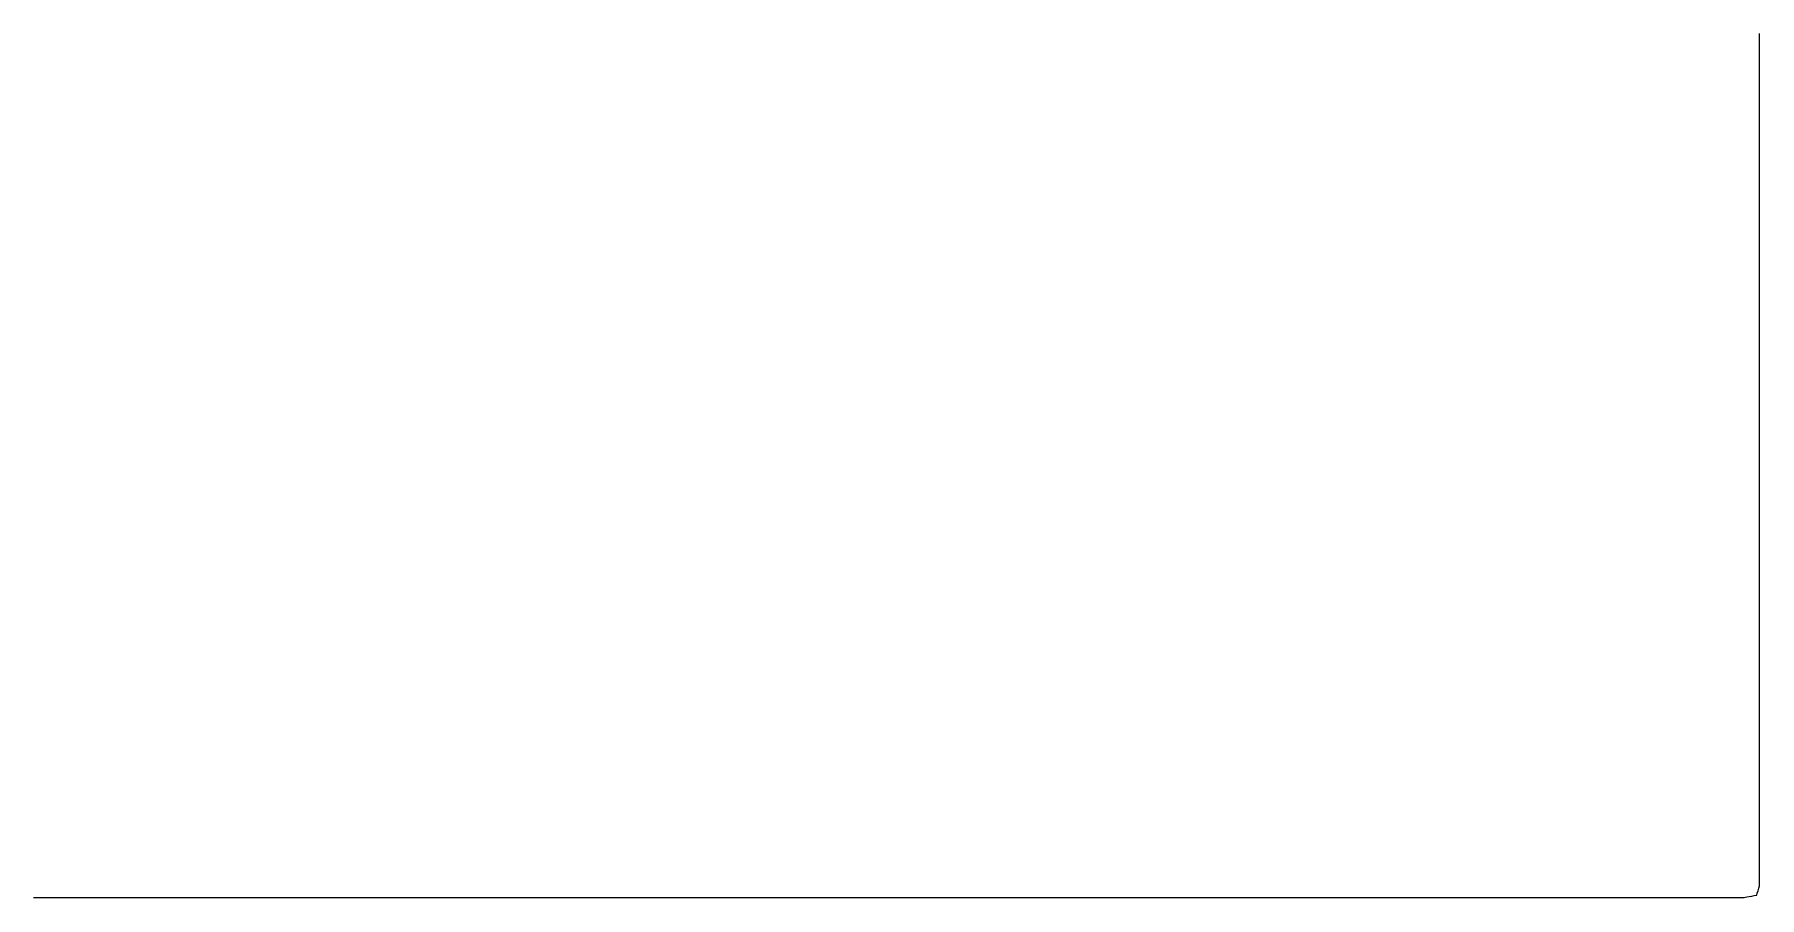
# Model space of a CAD drawing. Header units: millimetres. Extents: x 0 to 2707, y 2 to 2710.
# Drawn here: x 2030 to 2707, y 2 to 341 of the extents above; entities that cross this region are included whole.
import ezdxf

# ---------------------------------------------------------------- set-up
doc = ezdxf.new("R2010")
doc.units = ezdxf.units.MM
doc.layers.add('ALL_ISLANDS', color=7, linetype='Continuous')
doc.layers.add('OUTLINE_ISLAND_01', color=7, linetype='Continuous')

msp = doc.modelspace()

# ---------------------------------------------------------------- linework, layer by layer
at = {"layer": 'ALL_ISLANDS'}
msp.add_lwpolyline([(2029.717, 2.4385), (2030.717, 2.4384), (2031.717, 2.4383), (2032.717, 2.4383), (2033.717, 2.4382), (2034.717, 2.4381), (2035.717, 2.4381), (2036.717, 2.438), (2037.717, 2.4379), (2038.717, 2.4379), (2039.717, 2.4378), (2040.717, 2.4377), (2041.717, 2.4377), (2042.717, 2.4376), (2043.717, 2.4375), (2044.717, 2.4375), (2045.717, 2.4374), (2046.717, 2.4373), (2047.717, 2.4373), (2048.717, 2.4372), (2049.717, 2.4371), (2050.717, 2.4371), (2051.717, 2.437), (2052.717, 2.4369), (2053.717, 2.4369), (2054.717, 2.4368), (2055.717, 2.4367), (2056.717, 2.4367), (2057.717, 2.4366), (2058.717, 2.4365), (2059.717, 2.4365), (2060.717, 2.4364), (2061.717, 2.4363), (2062.717, 2.4363), (2063.717, 2.4362), (2064.717, 2.4361), (2065.717, 2.4361), (2066.717, 2.436), (2067.717, 2.4359), (2068.717, 2.4359), (2069.717, 2.4358), (2070.717, 2.4357), (2071.717, 2.4357), (2072.717, 2.4356), (2073.717, 2.4355), (2074.717, 2.4355), (2075.717, 2.4354), (2076.717, 2.4353), (2077.717, 2.4353), (2078.717, 2.4352), (2079.717, 2.4351), (2080.717, 2.4351), (2081.717, 2.435), (2082.717, 2.4349), (2083.717, 2.4349), (2084.717, 2.4348), (2085.717, 2.4347), (2086.717, 2.4347), (2087.717, 2.4346), (2088.717, 2.4345), (2089.717, 2.4345), (2090.717, 2.4344), (2091.717, 2.4343), (2092.717, 2.4343), (2093.717, 2.4342), (2094.717, 2.4341), (2095.717, 2.4341), (2096.717, 2.434), (2097.717, 2.4339), (2098.717, 2.4339), (2099.717, 2.4338), (2100.717, 2.4337), (2101.717, 2.4337), (2102.717, 2.4336), (2103.717, 2.4335), (2104.717, 2.4335), (2105.717, 2.4334), (2106.717, 2.4333), (2107.717, 2.4333), (2108.717, 2.4332), (2109.717, 2.4331), (2110.717, 2.4331), (2111.717, 2.433), (2112.717, 2.4329), (2113.717, 2.4329), (2114.717, 2.4328), (2115.717, 2.4327), (2116.717, 2.4327), (2117.717, 2.4326), (2118.717, 2.4325), (2119.717, 2.4325), (2120.717, 2.4324), (2121.717, 2.4323), (2122.717, 2.4323), (2123.717, 2.4322), (2124.717, 2.4321), (2125.717, 2.4321), (2126.717, 2.432), (2127.717, 2.4319), (2128.717, 2.4319), (2129.717, 2.4318), (2130.717, 2.4317), (2131.717, 2.4317), (2132.717, 2.4316), (2133.717, 2.4315), (2134.717, 2.4315), (2135.717, 2.4314), (2136.717, 2.4313), (2137.717, 2.4313), (2138.717, 2.4312), (2139.717, 2.4311), (2140.717, 2.4311), (2141.717, 2.431), (2142.717, 2.431), (2143.717, 2.4309), (2144.717, 2.4308), (2145.717, 2.4308), (2146.717, 2.4307), (2147.717, 2.4306), (2148.717, 2.4306), (2149.717, 2.4305), (2150.717, 2.4304), (2151.717, 2.4304), (2152.717, 2.4303), (2153.717, 2.4302), (2154.717, 2.4302), (2155.717, 2.4301), (2156.717, 2.43), (2157.717, 2.43), (2158.717, 2.4299), (2159.717, 2.4298), (2160.717, 2.4298), (2161.717, 2.4297), (2162.717, 2.4296), (2163.717, 2.4296), (2164.717, 2.4295), (2165.717, 2.4294), (2166.717, 2.4294), (2167.717, 2.4293), (2168.717, 2.4292), (2169.717, 2.4292), (2170.717, 2.4291), (2171.717, 2.429), (2172.717, 2.429), (2173.717, 2.4289), (2174.717, 2.4288), (2175.717, 2.4288), (2176.717, 2.4287), (2177.717, 2.4286), (2178.717, 2.4286), (2179.717, 2.4285), (2180.717, 2.4284), (2181.717, 2.4284), (2182.717, 2.4283), (2183.717, 2.4282), (2184.717, 2.4282), (2185.717, 2.4281), (2186.717, 2.428), (2187.717, 2.428), (2188.717, 2.4279), (2189.717, 2.4278), (2190.717, 2.4278), (2191.717, 2.4277), (2192.717, 2.4276), (2193.717, 2.4276), (2194.717, 2.4275), (2195.717, 2.4274), (2196.717, 2.4274), (2197.717, 2.4273), (2198.717, 2.4272), (2199.717, 2.4272), (2200.717, 2.4271), (2201.717, 2.427), (2202.717, 2.427), (2203.717, 2.4269), (2204.717, 2.4268), (2205.717, 2.4268), (2206.717, 2.4267), (2207.717, 2.4266), (2208.717, 2.4266), (2209.717, 2.4265), (2210.717, 2.4264), (2211.717, 2.4264), (2212.717, 2.4263), (2213.717, 2.4262), (2214.717, 2.4262), (2215.717, 2.4261), (2216.717, 2.426), (2217.717, 2.426), (2218.717, 2.4259), (2219.717, 2.4258), (2220.717, 2.4258), (2221.717, 2.4257), (2222.717, 2.4256), (2223.717, 2.4256), (2224.717, 2.4255), (2225.717, 2.4254), (2226.717, 2.4254), (2227.717, 2.4253), (2228.717, 2.4252), (2229.717, 2.4252), (2230.717, 2.4251), (2231.717, 2.425), (2232.717, 2.425), (2233.717, 2.4249), (2234.717, 2.4248), (2235.717, 2.4248), (2236.717, 2.4247), (2237.717, 2.4246), (2238.717, 2.4246), (2239.717, 2.4245), (2240.717, 2.4244), (2241.717, 2.4244), (2242.717, 2.4243), (2243.717, 2.4242), (2244.717, 2.4242), (2245.717, 2.4241), (2246.717, 2.424), (2247.717, 2.424), (2248.717, 2.4239), (2249.717, 2.4238), (2250.717, 2.4238), (2251.717, 2.4237), (2252.717, 2.4236), (2253.717, 2.4236), (2254.717, 2.4235), (2255.717, 2.4234), (2256.717, 2.4234), (2257.717, 2.4233), (2258.717, 2.4233), (2259.717, 2.4232), (2260.717, 2.4231), (2261.717, 2.4231), (2262.717, 2.423), (2263.717, 2.4229), (2264.717, 2.4229), (2265.717, 2.4228), (2266.717, 2.4227), (2267.717, 2.4227), (2268.717, 2.4226), (2269.717, 2.4225), (2270.717, 2.4225), (2271.717, 2.4224), (2272.717, 2.4223), (2273.717, 2.4223), (2274.717, 2.4222), (2275.717, 2.4221), (2276.717, 2.4221), (2277.717, 2.422), (2278.717, 2.4219), (2279.717, 2.4219), (2280.717, 2.4218), (2281.717, 2.4217), (2282.717, 2.4217), (2283.717, 2.4216), (2284.717, 2.4215), (2285.717, 2.4215), (2286.717, 2.4214), (2287.717, 2.4213), (2288.717, 2.4213), (2289.717, 2.4212), (2290.717, 2.4211), (2291.717, 2.4211), (2292.717, 2.421), (2293.717, 2.4209), (2294.717, 2.4209), (2295.717, 2.4208), (2296.717, 2.4207), (2297.717, 2.4207), (2298.717, 2.4206), (2299.717, 2.4205), (2300.717, 2.4205), (2301.717, 2.4204), (2302.717, 2.4203), (2303.717, 2.4203), (2304.717, 2.4202), (2305.717, 2.4201), (2306.717, 2.4201), (2307.717, 2.42), (2308.717, 2.4199), (2309.717, 2.4199), (2310.717, 2.4198), (2311.717, 2.4197), (2312.717, 2.4197), (2313.717, 2.4196), (2314.717, 2.4195), (2315.717, 2.4195), (2316.717, 2.4194), (2317.717, 2.4193), (2318.717, 2.4193), (2319.717, 2.4192), (2320.717, 2.4191), (2321.717, 2.4191), (2322.717, 2.419), (2323.717, 2.4189), (2324.717, 2.4189), (2325.717, 2.4188), (2326.717, 2.4187), (2327.717, 2.4187), (2328.717, 2.4186), (2329.717, 2.4185), (2330.717, 2.4185), (2331.717, 2.4184), (2332.717, 2.4183), (2333.717, 2.4183), (2334.717, 2.4182), (2335.717, 2.4181), (2336.717, 2.4181), (2337.717, 2.418), (2338.717, 2.4179), (2339.717, 2.4179), (2340.717, 2.4178), (2341.717, 2.4177), (2342.717, 2.4177), (2343.717, 2.4176), (2344.717, 2.4175), (2345.717, 2.4175), (2346.717, 2.4174), (2347.717, 2.4173), (2348.717, 2.4173), (2349.717, 2.4172), (2350.717, 2.4171), (2351.717, 2.4171), (2352.717, 2.417), (2353.717, 2.4169), (2354.717, 2.4169), (2355.717, 2.4168), (2356.717, 2.4167), (2357.717, 2.4167), (2358.717, 2.4166), (2359.717, 2.4165), (2360.717, 2.4165), (2361.717, 2.4164), (2362.717, 2.4163), (2363.717, 2.4163), (2364.717, 2.4162), (2365.717, 2.4161), (2366.717, 2.4161), (2367.717, 2.416), (2368.717, 2.4159), (2369.717, 2.4159), (2370.717, 2.4158), (2371.717, 2.4157), (2372.717, 2.4157), (2373.717, 2.4156), (2374.717, 2.4156), (2375.717, 2.4155), (2376.717, 2.4154), (2377.717, 2.4154), (2378.717, 2.4153), (2379.717, 2.4152), (2380.717, 2.4152), (2381.717, 2.4151), (2382.717, 2.415), (2383.717, 2.415), (2384.717, 2.4149), (2385.717, 2.4148), (2386.717, 2.4148), (2387.717, 2.4147), (2388.717, 2.4146), (2389.717, 2.4146), (2390.717, 2.4145), (2391.717, 2.4144), (2392.717, 2.4144), (2393.717, 2.4143), (2394.717, 2.4142), (2395.717, 2.4142), (2396.717, 2.4141), (2397.717, 2.414), (2398.717, 2.414), (2399.717, 2.4139), (2400.717, 2.4138), (2401.717, 2.4138), (2402.717, 2.4137), (2403.717, 2.4136), (2404.717, 2.4136), (2405.717, 2.4135), (2406.717, 2.4134), (2407.717, 2.4134), (2408.717, 2.4133), (2409.717, 2.4132), (2410.717, 2.4132), (2411.717, 2.4131), (2412.717, 2.413), (2413.717, 2.413), (2414.717, 2.4129), (2415.717, 2.4128), (2416.717, 2.4128), (2417.717, 2.4127), (2418.717, 2.4126), (2419.717, 2.4126), (2420.717, 2.4125), (2421.717, 2.4124), (2422.717, 2.4124), (2423.717, 2.4123), (2424.717, 2.4122), (2425.717, 2.4122), (2426.717, 2.4121), (2427.717, 2.412), (2428.717, 2.412), (2429.717, 2.4119), (2430.717, 2.4118), (2431.717, 2.4118), (2432.717, 2.4117), (2433.717, 2.4116), (2434.717, 2.4116), (2435.717, 2.4115), (2436.717, 2.4114), (2437.717, 2.4114), (2438.717, 2.4113), (2439.717, 2.4112), (2440.717, 2.4112), (2441.717, 2.4111), (2442.717, 2.411), (2443.717, 2.411), (2444.717, 2.4109), (2445.717, 2.4108), (2446.717, 2.4108), (2447.717, 2.4107), (2448.717, 2.4106), (2449.717, 2.4106), (2450.717, 2.4105), (2451.717, 2.4104), (2452.717, 2.4104), (2453.717, 2.4103), (2454.717, 2.4102), (2455.717, 2.4102), (2456.717, 2.4101), (2457.717, 2.41), (2458.717, 2.41), (2459.717, 2.4099), (2460.717, 2.4098), (2461.717, 2.4098), (2462.717, 2.4097), (2463.717, 2.4096), (2464.717, 2.4096), (2465.717, 2.4095), (2466.717, 2.4094), (2467.717, 2.4094), (2468.717, 2.4093), (2469.717, 2.4092), (2470.717, 2.4092), (2471.717, 2.4091), (2472.717, 2.409), (2473.717, 2.409), (2474.717, 2.4089), (2475.717, 2.4088), (2476.717, 2.4088), (2477.717, 2.4087), (2478.717, 2.4086), (2479.717, 2.4086), (2480.717, 2.4085), (2481.717, 2.4084), (2482.717, 2.4084), (2483.717, 2.4083), (2484.717, 2.4082), (2485.717, 2.4082), (2486.717, 2.4081), (2487.717, 2.408), (2488.717, 2.408), (2489.717, 2.4079), (2490.717, 2.4079), (2491.717, 2.4078), (2492.717, 2.4077), (2493.717, 2.4077), (2494.717, 2.4076), (2495.717, 2.4075), (2496.717, 2.4075), (2497.717, 2.4074), (2498.717, 2.4073), (2499.717, 2.4073), (2500.717, 2.4072), (2501.717, 2.4071), (2502.717, 2.4071), (2503.717, 2.407), (2504.717, 2.4069), (2505.717, 2.4069), (2506.717, 2.4068), (2507.717, 2.4067), (2508.717, 2.4067), (2509.717, 2.4066), (2510.717, 2.4065), (2511.717, 2.4065), (2512.717, 2.4064), (2513.717, 2.4063), (2514.717, 2.4063), (2515.717, 2.4062), (2516.717, 2.4061), (2517.717, 2.4061), (2518.717, 2.406), (2519.717, 2.4059), (2520.717, 2.4059), (2521.717, 2.4058), (2522.717, 2.4057), (2523.717, 2.4057), (2524.717, 2.4056), (2525.717, 2.4055), (2526.717, 2.4055), (2527.717, 2.4054), (2528.717, 2.4053), (2529.717, 2.4053), (2530.717, 2.4052), (2531.717, 2.4051), (2532.717, 2.4051), (2533.717, 2.405), (2534.717, 2.4049), (2535.717, 2.4049), (2536.717, 2.4048), (2537.717, 2.4047), (2538.717, 2.4047), (2539.717, 2.4046), (2540.717, 2.4045), (2541.717, 2.4045), (2542.717, 2.4044), (2543.717, 2.4043), (2544.717, 2.4043), (2545.717, 2.4042), (2546.717, 2.4041), (2547.717, 2.4041), (2548.717, 2.404), (2549.717, 2.4039), (2550.717, 2.4039), (2551.717, 2.4038), (2552.717, 2.4037), (2553.717, 2.4037), (2554.717, 2.4036), (2555.717, 2.4035), (2556.717, 2.4035), (2557.717, 2.4034), (2558.717, 2.4033), (2559.717, 2.4033), (2560.717, 2.4032), (2561.717, 2.4031), (2562.717, 2.4031), (2563.717, 2.403), (2564.717, 2.4029), (2565.717, 2.4029), (2566.717, 2.4028), (2567.717, 2.4027), (2568.717, 2.4027), (2569.717, 2.4026), (2570.717, 2.4025), (2571.717, 2.4025), (2572.717, 2.4024), (2573.717, 2.4023), (2574.717, 2.4023), (2575.717, 2.4022), (2576.717, 2.4021), (2577.717, 2.4021), (2578.717, 2.402), (2579.717, 2.4019), (2580.717, 2.4019), (2581.717, 2.4018), (2582.717, 2.4017), (2583.717, 2.4017), (2584.717, 2.4016), (2585.717, 2.4015), (2586.717, 2.4015), (2587.717, 2.4014), (2588.717, 2.4013), (2589.717, 2.4013), (2590.717, 2.4012), (2591.717, 2.4011), (2592.717, 2.4011), (2593.717, 2.401), (2594.717, 2.4009), (2595.717, 2.4009), (2596.717, 2.4008), (2597.717, 2.4007), (2598.717, 2.4007), (2599.717, 2.4006), (2600.717, 2.4005), (2601.717, 2.4005), (2602.717, 2.4004), (2603.717, 2.4003), (2604.717, 2.4003), (2605.717, 2.4002), (2606.717, 2.4002), (2607.717, 2.4001), (2608.717, 2.4), (2609.717, 2.4), (2610.717, 2.3999), (2611.717, 2.3998), (2612.717, 2.3998), (2613.717, 2.3997), (2614.717, 2.3996), (2615.717, 2.3996), (2616.717, 2.3995), (2617.717, 2.3994), (2618.717, 2.3994), (2619.717, 2.3993), (2620.717, 2.3992), (2621.717, 2.3992), (2622.717, 2.3991), (2623.717, 2.399), (2624.717, 2.399), (2625.717, 2.3989), (2626.717, 2.3988), (2627.717, 2.3988), (2628.717, 2.3987), (2629.717, 2.3986), (2630.717, 2.3986), (2631.717, 2.3985), (2632.717, 2.3984), (2633.717, 2.3984), (2634.717, 2.3983), (2635.717, 2.3982), (2636.717, 2.3982), (2637.717, 2.3981), (2638.717, 2.398), (2639.717, 2.398), (2640.717, 2.3979), (2641.717, 2.3978), (2642.717, 2.3978), (2643.717, 2.3977), (2644.717, 2.3976), (2645.717, 2.3976), (2646.717, 2.3975), (2647.717, 2.3974), (2648.717, 2.3974), (2649.717, 2.3973), (2650.717, 2.3972), (2651.717, 2.3972), (2652.717, 2.3971), (2653.717, 2.397), (2654.717, 2.397), (2655.717, 2.3969), (2656.717, 2.3968), (2657.717, 2.3968), (2658.717, 2.3967), (2659.717, 2.3966), (2660.717, 2.3966), (2661.717, 2.3965), (2662.717, 2.3964), (2663.717, 2.3964), (2664.717, 2.3963), (2665.717, 2.3962), (2666.717, 2.3962), (2667.717, 2.3961), (2668.717, 2.396), (2669.717, 2.396), (2670.717, 2.3959), (2671.717, 2.3958), (2672.717, 2.3958), (2673.717, 2.3957), (2674.717, 2.3956), (2675.717, 2.3956), (2676.717, 2.3955), (2677.717, 2.3954), (2678.717, 2.3954), (2679.717, 2.3953), (2680.717, 2.3952), (2681.717, 2.3952), (2682.717, 2.3951), (2683.717, 2.395), (2684.717, 2.395), (2685.717, 2.3949), (2686.717, 2.3948), (2687.717, 2.3948), (2688.717, 2.3947), (2689.717, 2.3946), (2690.717, 2.3946), (2691.717, 2.3945), (2692.717, 2.3944), (2693.717, 2.3944), (2694.717, 2.3943), (2695.717, 2.3942), (2696.717, 2.3942), (2697.717, 2.3941), (2698.717, 2.394), (2699.717, 2.394), (2700.717, 2.3939), (2700.7848, 2.407), (2701.7667, 2.5968), (2702.7485, 2.7866), (2703.7303, 2.9763), (2704.7121, 3.1661), (2705.694, 3.3559), (2705.9036, 4.0845), (2706.18, 5.0456), (2706.4564, 6.0066), (2706.7329, 6.9676), (2706.7329, 7.2206), (2706.733, 8.2206), (2706.7331, 9.2206), (2706.7331, 10.2206), (2706.7332, 11.2206), (2706.7333, 12.2206), (2706.7334, 13.2206), (2706.7334, 14.2206), (2706.7335, 15.2206), (2706.7336, 16.2206), (2706.7337, 17.2206), (2706.7337, 18.2206), (2706.7338, 19.2206), (2706.7339, 20.2206), (2706.734, 21.2206), (2706.7341, 22.2206), (2706.7341, 23.2206), (2706.7342, 24.2206), (2706.7343, 25.2206), (2706.7344, 26.2206), (2706.7344, 27.2206), (2706.7345, 28.2206), (2706.7346, 29.2206), (2706.7347, 30.2206), (2706.7347, 31.2206), (2706.7348, 32.2206), (2706.7349, 33.2206), (2706.735, 34.2206), (2706.7351, 35.2206), (2706.7351, 36.2206), (2706.7352, 37.2206), (2706.7353, 38.2206), (2706.7354, 39.2206), (2706.7354, 40.2206), (2706.7355, 41.2206), (2706.7356, 42.2206), (2706.7357, 43.2206), (2706.7357, 44.2206), (2706.7358, 45.2206), (2706.7359, 46.2206), (2706.736, 47.2206), (2706.736, 48.2206), (2706.7361, 49.2206), (2706.7362, 50.2206), (2706.7363, 51.2206), (2706.7364, 52.2206), (2706.7364, 53.2206), (2706.7365, 54.2206), (2706.7366, 55.2206), (2706.7367, 56.2206), (2706.7367, 57.2206), (2706.7368, 58.2206), (2706.7369, 59.2206), (2706.737, 60.2206), (2706.737, 61.2206), (2706.7371, 62.2206), (2706.7372, 63.2206), (2706.7373, 64.2206), (2706.7373, 65.2206), (2706.7374, 66.2206), (2706.7375, 67.2206), (2706.7376, 68.2206), (2706.7377, 69.2206), (2706.7377, 70.2206), (2706.7378, 71.2206), (2706.7379, 72.2206), (2706.738, 73.2206), (2706.738, 74.2206), (2706.7381, 75.2206), (2706.7382, 76.2206), (2706.7383, 77.2206), (2706.7383, 78.2206), (2706.7384, 79.2206), (2706.7385, 80.2206), (2706.7386, 81.2206), (2706.7386, 82.2206), (2706.7387, 83.2206), (2706.7388, 84.2206), (2706.7389, 85.2206), (2706.739, 86.2206), (2706.739, 87.2206), (2706.7391, 88.2206), (2706.7392, 89.2206), (2706.7393, 90.2206), (2706.7393, 91.2206), (2706.7394, 92.2206), (2706.7395, 93.2206), (2706.7396, 94.2206), (2706.7396, 95.2206), (2706.7397, 96.2206), (2706.7398, 97.2206), (2706.7399, 98.2206), (2706.74, 99.2206), (2706.74, 100.2206), (2706.7401, 101.2206), (2706.7402, 102.2206), (2706.7403, 103.2206), (2706.7403, 104.2206), (2706.7404, 105.2206), (2706.7405, 106.2206), (2706.7406, 107.2206), (2706.7406, 108.2206), (2706.7407, 109.2206), (2706.7408, 110.2206), (2706.7409, 111.2206), (2706.7409, 112.2206), (2706.741, 113.2206), (2706.7411, 114.2206), (2706.7412, 115.2206), (2706.7413, 116.2206), (2706.7413, 117.2206), (2706.7414, 118.2206), (2706.7415, 119.2206), (2706.7416, 120.2206), (2706.7416, 121.2206), (2706.7417, 122.2206), (2706.7418, 123.2206), (2706.7419, 124.2206), (2706.7419, 125.2206), (2706.742, 126.2206), (2706.7421, 127.2206), (2706.7422, 128.2206), (2706.7422, 129.2206), (2706.7423, 130.2206), (2706.7424, 131.2206), (2706.7425, 132.2206), (2706.7426, 133.2206), (2706.7426, 134.2206), (2706.7427, 135.2206), (2706.7428, 136.2206), (2706.7429, 137.2206), (2706.7429, 138.2206), (2706.743, 139.2206), (2706.7431, 140.2206), (2706.7432, 141.2206), (2706.7432, 142.2206), (2706.7433, 143.2206), (2706.7434, 144.2206), (2706.7435, 145.2206), (2706.7435, 146.2206), (2706.7436, 147.2206), (2706.7437, 148.2206), (2706.7438, 149.2206), (2706.7439, 150.2206), (2706.7439, 151.2206), (2706.744, 152.2206), (2706.7441, 153.2206), (2706.7442, 154.2206), (2706.7442, 155.2206), (2706.7443, 156.2206), (2706.7444, 157.2206), (2706.7445, 158.2206), (2706.7445, 159.2206), (2706.7446, 160.2206), (2706.7447, 161.2206), (2706.7448, 162.2206), (2706.7449, 163.2206), (2706.7449, 164.2206), (2706.745, 165.2206), (2706.7451, 166.2206), (2706.7452, 167.2206), (2706.7452, 168.2206), (2706.7453, 169.2206), (2706.7454, 170.2206), (2706.7455, 171.2206), (2706.7455, 172.2206), (2706.7456, 173.2206), (2706.7457, 174.2206), (2706.7458, 175.2206), (2706.7458, 176.2206), (2706.7459, 177.2206), (2706.746, 178.2206), (2706.7461, 179.2206), (2706.7462, 180.2206), (2706.7462, 181.2206), (2706.7463, 182.2206), (2706.7464, 183.2206), (2706.7465, 184.2206), (2706.7465, 185.2206), (2706.7466, 186.2206), (2706.7467, 187.2206), (2706.7468, 188.2206), (2706.7468, 189.2206), (2706.7469, 190.2206), (2706.747, 191.2206), (2706.7471, 192.2206), (2706.7471, 193.2206), (2706.7472, 194.2206), (2706.7473, 195.2206), (2706.7474, 196.2206), (2706.7475, 197.2206), (2706.7475, 198.2206), (2706.7476, 199.2206), (2706.7477, 200.2206), (2706.7478, 201.2206), (2706.7478, 202.2206), (2706.7479, 203.2206), (2706.748, 204.2206), (2706.7481, 205.2206), (2706.7481, 206.2206), (2706.7482, 207.2206), (2706.7483, 208.2206), (2706.7484, 209.2206), (2706.7484, 210.2206), (2706.7485, 211.2206), (2706.7486, 212.2206), (2706.7487, 213.2206), (2706.7488, 214.2206), (2706.7488, 215.2206), (2706.7489, 216.2206), (2706.749, 217.2206), (2706.7491, 218.2206), (2706.7491, 219.2206), (2706.7492, 220.2206), (2706.7493, 221.2206), (2706.7494, 222.2206), (2706.7494, 223.2206), (2706.7495, 224.2206), (2706.7496, 225.2206), (2706.7497, 226.2206), (2706.7498, 227.2206), (2706.7498, 228.2206), (2706.7499, 229.2206), (2706.75, 230.2206), (2706.7501, 231.2206), (2706.7501, 232.2206), (2706.7502, 233.2206), (2706.7503, 234.2206), (2706.7504, 235.2206), (2706.7504, 236.2206), (2706.7505, 237.2206), (2706.7506, 238.2206), (2706.7507, 239.2206), (2706.7507, 240.2206), (2706.7508, 241.2206), (2706.7509, 242.2206), (2706.751, 243.2206), (2706.7511, 244.2206), (2706.7511, 245.2206), (2706.7512, 246.2206), (2706.7513, 247.2206), (2706.7514, 248.2206), (2706.7514, 249.2206), (2706.7515, 250.2206), (2706.7516, 251.2206), (2706.7517, 252.2206), (2706.7517, 253.2206), (2706.7518, 254.2206), (2706.7519, 255.2206), (2706.752, 256.2206), (2706.752, 257.2206), (2706.7521, 258.2206), (2706.7522, 259.2206), (2706.7523, 260.2206), (2706.7524, 261.2206), (2706.7524, 262.2206), (2706.7525, 263.2206), (2706.7526, 264.2206), (2706.7527, 265.2206), (2706.7527, 266.2206), (2706.7528, 267.2206), (2706.7529, 268.2206), (2706.753, 269.2206), (2706.753, 270.2206), (2706.7531, 271.2206), (2706.7532, 272.2206), (2706.7533, 273.2206), (2706.7533, 274.2206), (2706.7534, 275.2206), (2706.7535, 276.2206), (2706.7536, 277.2206), (2706.7537, 278.2206), (2706.7537, 279.2206), (2706.7538, 280.2206), (2706.7539, 281.2206), (2706.754, 282.2206), (2706.754, 283.2206), (2706.7541, 284.2206), (2706.7542, 285.2206), (2706.7543, 286.2206), (2706.7543, 287.2206), (2706.7544, 288.2206), (2706.7545, 289.2206), (2706.7546, 290.2206), (2706.7546, 291.2206), (2706.7547, 292.2206), (2706.7548, 293.2206), (2706.7549, 294.2206), (2706.755, 295.2206), (2706.755, 296.2206), (2706.7551, 297.2206), (2706.7552, 298.2206), (2706.7553, 299.2206), (2706.7553, 300.2206), (2706.7554, 301.2206), (2706.7555, 302.2206), (2706.7556, 303.2206), (2706.7556, 304.2206), (2706.7557, 305.2206), (2706.7558, 306.2206), (2706.7559, 307.2206), (2706.756, 308.2206), (2706.756, 309.2206), (2706.7561, 310.2206), (2706.7562, 311.2206), (2706.7563, 312.2206), (2706.7563, 313.2206), (2706.7564, 314.2206), (2706.7565, 315.2206), (2706.7566, 316.2206), (2706.7566, 317.2206), (2706.7567, 318.2206), (2706.7568, 319.2206), (2706.7569, 320.2206), (2706.7569, 321.2206), (2706.757, 322.2206), (2706.7571, 323.2206), (2706.7572, 324.2206), (2706.7573, 325.2206), (2706.7573, 326.2206), (2706.7574, 327.2206), (2706.7575, 328.2206), (2706.7576, 329.2206), (2706.7576, 330.2206), (2706.7577, 331.2206), (2706.7578, 332.2206), (2706.7579, 333.2206), (2706.7579, 334.2206), (2706.758, 335.2206), (2706.7581, 336.2206), (2706.7582, 337.2206), (2706.7582, 338.2206), (2706.7583, 339.2206), (2706.7584, 340.2206), (2706.7585, 341.2206)], dxfattribs=at)
at = {"layer": 'OUTLINE_ISLAND_01'}
msp.add_lwpolyline([(2029.717, 2.4385), (2030.717, 2.4384), (2031.717, 2.4383), (2032.717, 2.4383), (2033.717, 2.4382), (2034.717, 2.4381), (2035.717, 2.4381), (2036.717, 2.438), (2037.717, 2.4379), (2038.717, 2.4379), (2039.717, 2.4378), (2040.717, 2.4377), (2041.717, 2.4377), (2042.717, 2.4376), (2043.717, 2.4375), (2044.717, 2.4375), (2045.717, 2.4374), (2046.717, 2.4373), (2047.717, 2.4373), (2048.717, 2.4372), (2049.717, 2.4371), (2050.717, 2.4371), (2051.717, 2.437), (2052.717, 2.4369), (2053.717, 2.4369), (2054.717, 2.4368), (2055.717, 2.4367), (2056.717, 2.4367), (2057.717, 2.4366), (2058.717, 2.4365), (2059.717, 2.4365), (2060.717, 2.4364), (2061.717, 2.4363), (2062.717, 2.4363), (2063.717, 2.4362), (2064.717, 2.4361), (2065.717, 2.4361), (2066.717, 2.436), (2067.717, 2.4359), (2068.717, 2.4359), (2069.717, 2.4358), (2070.717, 2.4357), (2071.717, 2.4357), (2072.717, 2.4356), (2073.717, 2.4355), (2074.717, 2.4355), (2075.717, 2.4354), (2076.717, 2.4353), (2077.717, 2.4353), (2078.717, 2.4352), (2079.717, 2.4351), (2080.717, 2.4351), (2081.717, 2.435), (2082.717, 2.4349), (2083.717, 2.4349), (2084.717, 2.4348), (2085.717, 2.4347), (2086.717, 2.4347), (2087.717, 2.4346), (2088.717, 2.4345), (2089.717, 2.4345), (2090.717, 2.4344), (2091.717, 2.4343), (2092.717, 2.4343), (2093.717, 2.4342), (2094.717, 2.4341), (2095.717, 2.4341), (2096.717, 2.434), (2097.717, 2.4339), (2098.717, 2.4339), (2099.717, 2.4338), (2100.717, 2.4337), (2101.717, 2.4337), (2102.717, 2.4336), (2103.717, 2.4335), (2104.717, 2.4335), (2105.717, 2.4334), (2106.717, 2.4333), (2107.717, 2.4333), (2108.717, 2.4332), (2109.717, 2.4331), (2110.717, 2.4331), (2111.717, 2.433), (2112.717, 2.4329), (2113.717, 2.4329), (2114.717, 2.4328), (2115.717, 2.4327), (2116.717, 2.4327), (2117.717, 2.4326), (2118.717, 2.4325), (2119.717, 2.4325), (2120.717, 2.4324), (2121.717, 2.4323), (2122.717, 2.4323), (2123.717, 2.4322), (2124.717, 2.4321), (2125.717, 2.4321), (2126.717, 2.432), (2127.717, 2.4319), (2128.717, 2.4319), (2129.717, 2.4318), (2130.717, 2.4317), (2131.717, 2.4317), (2132.717, 2.4316), (2133.717, 2.4315), (2134.717, 2.4315), (2135.717, 2.4314), (2136.717, 2.4313), (2137.717, 2.4313), (2138.717, 2.4312), (2139.717, 2.4311), (2140.717, 2.4311), (2141.717, 2.431), (2142.717, 2.431), (2143.717, 2.4309), (2144.717, 2.4308), (2145.717, 2.4308), (2146.717, 2.4307), (2147.717, 2.4306), (2148.717, 2.4306), (2149.717, 2.4305), (2150.717, 2.4304), (2151.717, 2.4304), (2152.717, 2.4303), (2153.717, 2.4302), (2154.717, 2.4302), (2155.717, 2.4301), (2156.717, 2.43), (2157.717, 2.43), (2158.717, 2.4299), (2159.717, 2.4298), (2160.717, 2.4298), (2161.717, 2.4297), (2162.717, 2.4296), (2163.717, 2.4296), (2164.717, 2.4295), (2165.717, 2.4294), (2166.717, 2.4294), (2167.717, 2.4293), (2168.717, 2.4292), (2169.717, 2.4292), (2170.717, 2.4291), (2171.717, 2.429), (2172.717, 2.429), (2173.717, 2.4289), (2174.717, 2.4288), (2175.717, 2.4288), (2176.717, 2.4287), (2177.717, 2.4286), (2178.717, 2.4286), (2179.717, 2.4285), (2180.717, 2.4284), (2181.717, 2.4284), (2182.717, 2.4283), (2183.717, 2.4282), (2184.717, 2.4282), (2185.717, 2.4281), (2186.717, 2.428), (2187.717, 2.428), (2188.717, 2.4279), (2189.717, 2.4278), (2190.717, 2.4278), (2191.717, 2.4277), (2192.717, 2.4276), (2193.717, 2.4276), (2194.717, 2.4275), (2195.717, 2.4274), (2196.717, 2.4274), (2197.717, 2.4273), (2198.717, 2.4272), (2199.717, 2.4272), (2200.717, 2.4271), (2201.717, 2.427), (2202.717, 2.427), (2203.717, 2.4269), (2204.717, 2.4268), (2205.717, 2.4268), (2206.717, 2.4267), (2207.717, 2.4266), (2208.717, 2.4266), (2209.717, 2.4265), (2210.717, 2.4264), (2211.717, 2.4264), (2212.717, 2.4263), (2213.717, 2.4262), (2214.717, 2.4262), (2215.717, 2.4261), (2216.717, 2.426), (2217.717, 2.426), (2218.717, 2.4259), (2219.717, 2.4258), (2220.717, 2.4258), (2221.717, 2.4257), (2222.717, 2.4256), (2223.717, 2.4256), (2224.717, 2.4255), (2225.717, 2.4254), (2226.717, 2.4254), (2227.717, 2.4253), (2228.717, 2.4252), (2229.717, 2.4252), (2230.717, 2.4251), (2231.717, 2.425), (2232.717, 2.425), (2233.717, 2.4249), (2234.717, 2.4248), (2235.717, 2.4248), (2236.717, 2.4247), (2237.717, 2.4246), (2238.717, 2.4246), (2239.717, 2.4245), (2240.717, 2.4244), (2241.717, 2.4244), (2242.717, 2.4243), (2243.717, 2.4242), (2244.717, 2.4242), (2245.717, 2.4241), (2246.717, 2.424), (2247.717, 2.424), (2248.717, 2.4239), (2249.717, 2.4238), (2250.717, 2.4238), (2251.717, 2.4237), (2252.717, 2.4236), (2253.717, 2.4236), (2254.717, 2.4235), (2255.717, 2.4234), (2256.717, 2.4234), (2257.717, 2.4233), (2258.717, 2.4233), (2259.717, 2.4232), (2260.717, 2.4231), (2261.717, 2.4231), (2262.717, 2.423), (2263.717, 2.4229), (2264.717, 2.4229), (2265.717, 2.4228), (2266.717, 2.4227), (2267.717, 2.4227), (2268.717, 2.4226), (2269.717, 2.4225), (2270.717, 2.4225), (2271.717, 2.4224), (2272.717, 2.4223), (2273.717, 2.4223), (2274.717, 2.4222), (2275.717, 2.4221), (2276.717, 2.4221), (2277.717, 2.422), (2278.717, 2.4219), (2279.717, 2.4219), (2280.717, 2.4218), (2281.717, 2.4217), (2282.717, 2.4217), (2283.717, 2.4216), (2284.717, 2.4215), (2285.717, 2.4215), (2286.717, 2.4214), (2287.717, 2.4213), (2288.717, 2.4213), (2289.717, 2.4212), (2290.717, 2.4211), (2291.717, 2.4211), (2292.717, 2.421), (2293.717, 2.4209), (2294.717, 2.4209), (2295.717, 2.4208), (2296.717, 2.4207), (2297.717, 2.4207), (2298.717, 2.4206), (2299.717, 2.4205), (2300.717, 2.4205), (2301.717, 2.4204), (2302.717, 2.4203), (2303.717, 2.4203), (2304.717, 2.4202), (2305.717, 2.4201), (2306.717, 2.4201), (2307.717, 2.42), (2308.717, 2.4199), (2309.717, 2.4199), (2310.717, 2.4198), (2311.717, 2.4197), (2312.717, 2.4197), (2313.717, 2.4196), (2314.717, 2.4195), (2315.717, 2.4195), (2316.717, 2.4194), (2317.717, 2.4193), (2318.717, 2.4193), (2319.717, 2.4192), (2320.717, 2.4191), (2321.717, 2.4191), (2322.717, 2.419), (2323.717, 2.4189), (2324.717, 2.4189), (2325.717, 2.4188), (2326.717, 2.4187), (2327.717, 2.4187), (2328.717, 2.4186), (2329.717, 2.4185), (2330.717, 2.4185), (2331.717, 2.4184), (2332.717, 2.4183), (2333.717, 2.4183), (2334.717, 2.4182), (2335.717, 2.4181), (2336.717, 2.4181), (2337.717, 2.418), (2338.717, 2.4179), (2339.717, 2.4179), (2340.717, 2.4178), (2341.717, 2.4177), (2342.717, 2.4177), (2343.717, 2.4176), (2344.717, 2.4175), (2345.717, 2.4175), (2346.717, 2.4174), (2347.717, 2.4173), (2348.717, 2.4173), (2349.717, 2.4172), (2350.717, 2.4171), (2351.717, 2.4171), (2352.717, 2.417), (2353.717, 2.4169), (2354.717, 2.4169), (2355.717, 2.4168), (2356.717, 2.4167), (2357.717, 2.4167), (2358.717, 2.4166), (2359.717, 2.4165), (2360.717, 2.4165), (2361.717, 2.4164), (2362.717, 2.4163), (2363.717, 2.4163), (2364.717, 2.4162), (2365.717, 2.4161), (2366.717, 2.4161), (2367.717, 2.416), (2368.717, 2.4159), (2369.717, 2.4159), (2370.717, 2.4158), (2371.717, 2.4157), (2372.717, 2.4157), (2373.717, 2.4156), (2374.717, 2.4156), (2375.717, 2.4155), (2376.717, 2.4154), (2377.717, 2.4154), (2378.717, 2.4153), (2379.717, 2.4152), (2380.717, 2.4152), (2381.717, 2.4151), (2382.717, 2.415), (2383.717, 2.415), (2384.717, 2.4149), (2385.717, 2.4148), (2386.717, 2.4148), (2387.717, 2.4147), (2388.717, 2.4146), (2389.717, 2.4146), (2390.717, 2.4145), (2391.717, 2.4144), (2392.717, 2.4144), (2393.717, 2.4143), (2394.717, 2.4142), (2395.717, 2.4142), (2396.717, 2.4141), (2397.717, 2.414), (2398.717, 2.414), (2399.717, 2.4139), (2400.717, 2.4138), (2401.717, 2.4138), (2402.717, 2.4137), (2403.717, 2.4136), (2404.717, 2.4136), (2405.717, 2.4135), (2406.717, 2.4134), (2407.717, 2.4134), (2408.717, 2.4133), (2409.717, 2.4132), (2410.717, 2.4132), (2411.717, 2.4131), (2412.717, 2.413), (2413.717, 2.413), (2414.717, 2.4129), (2415.717, 2.4128), (2416.717, 2.4128), (2417.717, 2.4127), (2418.717, 2.4126), (2419.717, 2.4126), (2420.717, 2.4125), (2421.717, 2.4124), (2422.717, 2.4124), (2423.717, 2.4123), (2424.717, 2.4122), (2425.717, 2.4122), (2426.717, 2.4121), (2427.717, 2.412), (2428.717, 2.412), (2429.717, 2.4119), (2430.717, 2.4118), (2431.717, 2.4118), (2432.717, 2.4117), (2433.717, 2.4116), (2434.717, 2.4116), (2435.717, 2.4115), (2436.717, 2.4114), (2437.717, 2.4114), (2438.717, 2.4113), (2439.717, 2.4112), (2440.717, 2.4112), (2441.717, 2.4111), (2442.717, 2.411), (2443.717, 2.411), (2444.717, 2.4109), (2445.717, 2.4108), (2446.717, 2.4108), (2447.717, 2.4107), (2448.717, 2.4106), (2449.717, 2.4106), (2450.717, 2.4105), (2451.717, 2.4104), (2452.717, 2.4104), (2453.717, 2.4103), (2454.717, 2.4102), (2455.717, 2.4102), (2456.717, 2.4101), (2457.717, 2.41), (2458.717, 2.41), (2459.717, 2.4099), (2460.717, 2.4098), (2461.717, 2.4098), (2462.717, 2.4097), (2463.717, 2.4096), (2464.717, 2.4096), (2465.717, 2.4095), (2466.717, 2.4094), (2467.717, 2.4094), (2468.717, 2.4093), (2469.717, 2.4092), (2470.717, 2.4092), (2471.717, 2.4091), (2472.717, 2.409), (2473.717, 2.409), (2474.717, 2.4089), (2475.717, 2.4088), (2476.717, 2.4088), (2477.717, 2.4087), (2478.717, 2.4086), (2479.717, 2.4086), (2480.717, 2.4085), (2481.717, 2.4084), (2482.717, 2.4084), (2483.717, 2.4083), (2484.717, 2.4082), (2485.717, 2.4082), (2486.717, 2.4081), (2487.717, 2.408), (2488.717, 2.408), (2489.717, 2.4079), (2490.717, 2.4079), (2491.717, 2.4078), (2492.717, 2.4077), (2493.717, 2.4077), (2494.717, 2.4076), (2495.717, 2.4075), (2496.717, 2.4075), (2497.717, 2.4074), (2498.717, 2.4073), (2499.717, 2.4073), (2500.717, 2.4072), (2501.717, 2.4071), (2502.717, 2.4071), (2503.717, 2.407), (2504.717, 2.4069), (2505.717, 2.4069), (2506.717, 2.4068), (2507.717, 2.4067), (2508.717, 2.4067), (2509.717, 2.4066), (2510.717, 2.4065), (2511.717, 2.4065), (2512.717, 2.4064), (2513.717, 2.4063), (2514.717, 2.4063), (2515.717, 2.4062), (2516.717, 2.4061), (2517.717, 2.4061), (2518.717, 2.406), (2519.717, 2.4059), (2520.717, 2.4059), (2521.717, 2.4058), (2522.717, 2.4057), (2523.717, 2.4057), (2524.717, 2.4056), (2525.717, 2.4055), (2526.717, 2.4055), (2527.717, 2.4054), (2528.717, 2.4053), (2529.717, 2.4053), (2530.717, 2.4052), (2531.717, 2.4051), (2532.717, 2.4051), (2533.717, 2.405), (2534.717, 2.4049), (2535.717, 2.4049), (2536.717, 2.4048), (2537.717, 2.4047), (2538.717, 2.4047), (2539.717, 2.4046), (2540.717, 2.4045), (2541.717, 2.4045), (2542.717, 2.4044), (2543.717, 2.4043), (2544.717, 2.4043), (2545.717, 2.4042), (2546.717, 2.4041), (2547.717, 2.4041), (2548.717, 2.404), (2549.717, 2.4039), (2550.717, 2.4039), (2551.717, 2.4038), (2552.717, 2.4037), (2553.717, 2.4037), (2554.717, 2.4036), (2555.717, 2.4035), (2556.717, 2.4035), (2557.717, 2.4034), (2558.717, 2.4033), (2559.717, 2.4033), (2560.717, 2.4032), (2561.717, 2.4031), (2562.717, 2.4031), (2563.717, 2.403), (2564.717, 2.4029), (2565.717, 2.4029), (2566.717, 2.4028), (2567.717, 2.4027), (2568.717, 2.4027), (2569.717, 2.4026), (2570.717, 2.4025), (2571.717, 2.4025), (2572.717, 2.4024), (2573.717, 2.4023), (2574.717, 2.4023), (2575.717, 2.4022), (2576.717, 2.4021), (2577.717, 2.4021), (2578.717, 2.402), (2579.717, 2.4019), (2580.717, 2.4019), (2581.717, 2.4018), (2582.717, 2.4017), (2583.717, 2.4017), (2584.717, 2.4016), (2585.717, 2.4015), (2586.717, 2.4015), (2587.717, 2.4014), (2588.717, 2.4013), (2589.717, 2.4013), (2590.717, 2.4012), (2591.717, 2.4011), (2592.717, 2.4011), (2593.717, 2.401), (2594.717, 2.4009), (2595.717, 2.4009), (2596.717, 2.4008), (2597.717, 2.4007), (2598.717, 2.4007), (2599.717, 2.4006), (2600.717, 2.4005), (2601.717, 2.4005), (2602.717, 2.4004), (2603.717, 2.4003), (2604.717, 2.4003), (2605.717, 2.4002), (2606.717, 2.4002), (2607.717, 2.4001), (2608.717, 2.4), (2609.717, 2.4), (2610.717, 2.3999), (2611.717, 2.3998), (2612.717, 2.3998), (2613.717, 2.3997), (2614.717, 2.3996), (2615.717, 2.3996), (2616.717, 2.3995), (2617.717, 2.3994), (2618.717, 2.3994), (2619.717, 2.3993), (2620.717, 2.3992), (2621.717, 2.3992), (2622.717, 2.3991), (2623.717, 2.399), (2624.717, 2.399), (2625.717, 2.3989), (2626.717, 2.3988), (2627.717, 2.3988), (2628.717, 2.3987), (2629.717, 2.3986), (2630.717, 2.3986), (2631.717, 2.3985), (2632.717, 2.3984), (2633.717, 2.3984), (2634.717, 2.3983), (2635.717, 2.3982), (2636.717, 2.3982), (2637.717, 2.3981), (2638.717, 2.398), (2639.717, 2.398), (2640.717, 2.3979), (2641.717, 2.3978), (2642.717, 2.3978), (2643.717, 2.3977), (2644.717, 2.3976), (2645.717, 2.3976), (2646.717, 2.3975), (2647.717, 2.3974), (2648.717, 2.3974), (2649.717, 2.3973), (2650.717, 2.3972), (2651.717, 2.3972), (2652.717, 2.3971), (2653.717, 2.397), (2654.717, 2.397), (2655.717, 2.3969), (2656.717, 2.3968), (2657.717, 2.3968), (2658.717, 2.3967), (2659.717, 2.3966), (2660.717, 2.3966), (2661.717, 2.3965), (2662.717, 2.3964), (2663.717, 2.3964), (2664.717, 2.3963), (2665.717, 2.3962), (2666.717, 2.3962), (2667.717, 2.3961), (2668.717, 2.396), (2669.717, 2.396), (2670.717, 2.3959), (2671.717, 2.3958), (2672.717, 2.3958), (2673.717, 2.3957), (2674.717, 2.3956), (2675.717, 2.3956), (2676.717, 2.3955), (2677.717, 2.3954), (2678.717, 2.3954), (2679.717, 2.3953), (2680.717, 2.3952), (2681.717, 2.3952), (2682.717, 2.3951), (2683.717, 2.395), (2684.717, 2.395), (2685.717, 2.3949), (2686.717, 2.3948), (2687.717, 2.3948), (2688.717, 2.3947), (2689.717, 2.3946), (2690.717, 2.3946), (2691.717, 2.3945), (2692.717, 2.3944), (2693.717, 2.3944), (2694.717, 2.3943), (2695.717, 2.3942), (2696.717, 2.3942), (2697.717, 2.3941), (2698.717, 2.394), (2699.717, 2.394), (2700.717, 2.3939), (2700.7848, 2.407), (2701.7667, 2.5968), (2702.7485, 2.7866), (2703.7303, 2.9763), (2704.7121, 3.1661), (2705.694, 3.3559), (2705.9036, 4.0845), (2706.18, 5.0456), (2706.4564, 6.0066), (2706.7329, 6.9676), (2706.7329, 7.2206), (2706.733, 8.2206), (2706.7331, 9.2206), (2706.7331, 10.2206), (2706.7332, 11.2206), (2706.7333, 12.2206), (2706.7334, 13.2206), (2706.7334, 14.2206), (2706.7335, 15.2206), (2706.7336, 16.2206), (2706.7337, 17.2206), (2706.7337, 18.2206), (2706.7338, 19.2206), (2706.7339, 20.2206), (2706.734, 21.2206), (2706.7341, 22.2206), (2706.7341, 23.2206), (2706.7342, 24.2206), (2706.7343, 25.2206), (2706.7344, 26.2206), (2706.7344, 27.2206), (2706.7345, 28.2206), (2706.7346, 29.2206), (2706.7347, 30.2206), (2706.7347, 31.2206), (2706.7348, 32.2206), (2706.7349, 33.2206), (2706.735, 34.2206), (2706.7351, 35.2206), (2706.7351, 36.2206), (2706.7352, 37.2206), (2706.7353, 38.2206), (2706.7354, 39.2206), (2706.7354, 40.2206), (2706.7355, 41.2206), (2706.7356, 42.2206), (2706.7357, 43.2206), (2706.7357, 44.2206), (2706.7358, 45.2206), (2706.7359, 46.2206), (2706.736, 47.2206), (2706.736, 48.2206), (2706.7361, 49.2206), (2706.7362, 50.2206), (2706.7363, 51.2206), (2706.7364, 52.2206), (2706.7364, 53.2206), (2706.7365, 54.2206), (2706.7366, 55.2206), (2706.7367, 56.2206), (2706.7367, 57.2206), (2706.7368, 58.2206), (2706.7369, 59.2206), (2706.737, 60.2206), (2706.737, 61.2206), (2706.7371, 62.2206), (2706.7372, 63.2206), (2706.7373, 64.2206), (2706.7373, 65.2206), (2706.7374, 66.2206), (2706.7375, 67.2206), (2706.7376, 68.2206), (2706.7377, 69.2206), (2706.7377, 70.2206), (2706.7378, 71.2206), (2706.7379, 72.2206), (2706.738, 73.2206), (2706.738, 74.2206), (2706.7381, 75.2206), (2706.7382, 76.2206), (2706.7383, 77.2206), (2706.7383, 78.2206), (2706.7384, 79.2206), (2706.7385, 80.2206), (2706.7386, 81.2206), (2706.7386, 82.2206), (2706.7387, 83.2206), (2706.7388, 84.2206), (2706.7389, 85.2206), (2706.739, 86.2206), (2706.739, 87.2206), (2706.7391, 88.2206), (2706.7392, 89.2206), (2706.7393, 90.2206), (2706.7393, 91.2206), (2706.7394, 92.2206), (2706.7395, 93.2206), (2706.7396, 94.2206), (2706.7396, 95.2206), (2706.7397, 96.2206), (2706.7398, 97.2206), (2706.7399, 98.2206), (2706.74, 99.2206), (2706.74, 100.2206), (2706.7401, 101.2206), (2706.7402, 102.2206), (2706.7403, 103.2206), (2706.7403, 104.2206), (2706.7404, 105.2206), (2706.7405, 106.2206), (2706.7406, 107.2206), (2706.7406, 108.2206), (2706.7407, 109.2206), (2706.7408, 110.2206), (2706.7409, 111.2206), (2706.7409, 112.2206), (2706.741, 113.2206), (2706.7411, 114.2206), (2706.7412, 115.2206), (2706.7413, 116.2206), (2706.7413, 117.2206), (2706.7414, 118.2206), (2706.7415, 119.2206), (2706.7416, 120.2206), (2706.7416, 121.2206), (2706.7417, 122.2206), (2706.7418, 123.2206), (2706.7419, 124.2206), (2706.7419, 125.2206), (2706.742, 126.2206), (2706.7421, 127.2206), (2706.7422, 128.2206), (2706.7422, 129.2206), (2706.7423, 130.2206), (2706.7424, 131.2206), (2706.7425, 132.2206), (2706.7426, 133.2206), (2706.7426, 134.2206), (2706.7427, 135.2206), (2706.7428, 136.2206), (2706.7429, 137.2206), (2706.7429, 138.2206), (2706.743, 139.2206), (2706.7431, 140.2206), (2706.7432, 141.2206), (2706.7432, 142.2206), (2706.7433, 143.2206), (2706.7434, 144.2206), (2706.7435, 145.2206), (2706.7435, 146.2206), (2706.7436, 147.2206), (2706.7437, 148.2206), (2706.7438, 149.2206), (2706.7439, 150.2206), (2706.7439, 151.2206), (2706.744, 152.2206), (2706.7441, 153.2206), (2706.7442, 154.2206), (2706.7442, 155.2206), (2706.7443, 156.2206), (2706.7444, 157.2206), (2706.7445, 158.2206), (2706.7445, 159.2206), (2706.7446, 160.2206), (2706.7447, 161.2206), (2706.7448, 162.2206), (2706.7449, 163.2206), (2706.7449, 164.2206), (2706.745, 165.2206), (2706.7451, 166.2206), (2706.7452, 167.2206), (2706.7452, 168.2206), (2706.7453, 169.2206), (2706.7454, 170.2206), (2706.7455, 171.2206), (2706.7455, 172.2206), (2706.7456, 173.2206), (2706.7457, 174.2206), (2706.7458, 175.2206), (2706.7458, 176.2206), (2706.7459, 177.2206), (2706.746, 178.2206), (2706.7461, 179.2206), (2706.7462, 180.2206), (2706.7462, 181.2206), (2706.7463, 182.2206), (2706.7464, 183.2206), (2706.7465, 184.2206), (2706.7465, 185.2206), (2706.7466, 186.2206), (2706.7467, 187.2206), (2706.7468, 188.2206), (2706.7468, 189.2206), (2706.7469, 190.2206), (2706.747, 191.2206), (2706.7471, 192.2206), (2706.7471, 193.2206), (2706.7472, 194.2206), (2706.7473, 195.2206), (2706.7474, 196.2206), (2706.7475, 197.2206), (2706.7475, 198.2206), (2706.7476, 199.2206), (2706.7477, 200.2206), (2706.7478, 201.2206), (2706.7478, 202.2206), (2706.7479, 203.2206), (2706.748, 204.2206), (2706.7481, 205.2206), (2706.7481, 206.2206), (2706.7482, 207.2206), (2706.7483, 208.2206), (2706.7484, 209.2206), (2706.7484, 210.2206), (2706.7485, 211.2206), (2706.7486, 212.2206), (2706.7487, 213.2206), (2706.7488, 214.2206), (2706.7488, 215.2206), (2706.7489, 216.2206), (2706.749, 217.2206), (2706.7491, 218.2206), (2706.7491, 219.2206), (2706.7492, 220.2206), (2706.7493, 221.2206), (2706.7494, 222.2206), (2706.7494, 223.2206), (2706.7495, 224.2206), (2706.7496, 225.2206), (2706.7497, 226.2206), (2706.7498, 227.2206), (2706.7498, 228.2206), (2706.7499, 229.2206), (2706.75, 230.2206), (2706.7501, 231.2206), (2706.7501, 232.2206), (2706.7502, 233.2206), (2706.7503, 234.2206), (2706.7504, 235.2206), (2706.7504, 236.2206), (2706.7505, 237.2206), (2706.7506, 238.2206), (2706.7507, 239.2206), (2706.7507, 240.2206), (2706.7508, 241.2206), (2706.7509, 242.2206), (2706.751, 243.2206), (2706.7511, 244.2206), (2706.7511, 245.2206), (2706.7512, 246.2206), (2706.7513, 247.2206), (2706.7514, 248.2206), (2706.7514, 249.2206), (2706.7515, 250.2206), (2706.7516, 251.2206), (2706.7517, 252.2206), (2706.7517, 253.2206), (2706.7518, 254.2206), (2706.7519, 255.2206), (2706.752, 256.2206), (2706.752, 257.2206), (2706.7521, 258.2206), (2706.7522, 259.2206), (2706.7523, 260.2206), (2706.7524, 261.2206), (2706.7524, 262.2206), (2706.7525, 263.2206), (2706.7526, 264.2206), (2706.7527, 265.2206), (2706.7527, 266.2206), (2706.7528, 267.2206), (2706.7529, 268.2206), (2706.753, 269.2206), (2706.753, 270.2206), (2706.7531, 271.2206), (2706.7532, 272.2206), (2706.7533, 273.2206), (2706.7533, 274.2206), (2706.7534, 275.2206), (2706.7535, 276.2206), (2706.7536, 277.2206), (2706.7537, 278.2206), (2706.7537, 279.2206), (2706.7538, 280.2206), (2706.7539, 281.2206), (2706.754, 282.2206), (2706.754, 283.2206), (2706.7541, 284.2206), (2706.7542, 285.2206), (2706.7543, 286.2206), (2706.7543, 287.2206), (2706.7544, 288.2206), (2706.7545, 289.2206), (2706.7546, 290.2206), (2706.7546, 291.2206), (2706.7547, 292.2206), (2706.7548, 293.2206), (2706.7549, 294.2206), (2706.755, 295.2206), (2706.755, 296.2206), (2706.7551, 297.2206), (2706.7552, 298.2206), (2706.7553, 299.2206), (2706.7553, 300.2206), (2706.7554, 301.2206), (2706.7555, 302.2206), (2706.7556, 303.2206), (2706.7556, 304.2206), (2706.7557, 305.2206), (2706.7558, 306.2206), (2706.7559, 307.2206), (2706.756, 308.2206), (2706.756, 309.2206), (2706.7561, 310.2206), (2706.7562, 311.2206), (2706.7563, 312.2206), (2706.7563, 313.2206), (2706.7564, 314.2206), (2706.7565, 315.2206), (2706.7566, 316.2206), (2706.7566, 317.2206), (2706.7567, 318.2206), (2706.7568, 319.2206), (2706.7569, 320.2206), (2706.7569, 321.2206), (2706.757, 322.2206), (2706.7571, 323.2206), (2706.7572, 324.2206), (2706.7573, 325.2206), (2706.7573, 326.2206), (2706.7574, 327.2206), (2706.7575, 328.2206), (2706.7576, 329.2206), (2706.7576, 330.2206), (2706.7577, 331.2206), (2706.7578, 332.2206), (2706.7579, 333.2206), (2706.7579, 334.2206), (2706.758, 335.2206), (2706.7581, 336.2206), (2706.7582, 337.2206), (2706.7582, 338.2206), (2706.7583, 339.2206), (2706.7584, 340.2206), (2706.7585, 341.2206)], dxfattribs=at)

doc.saveas('drawing.dxf')
